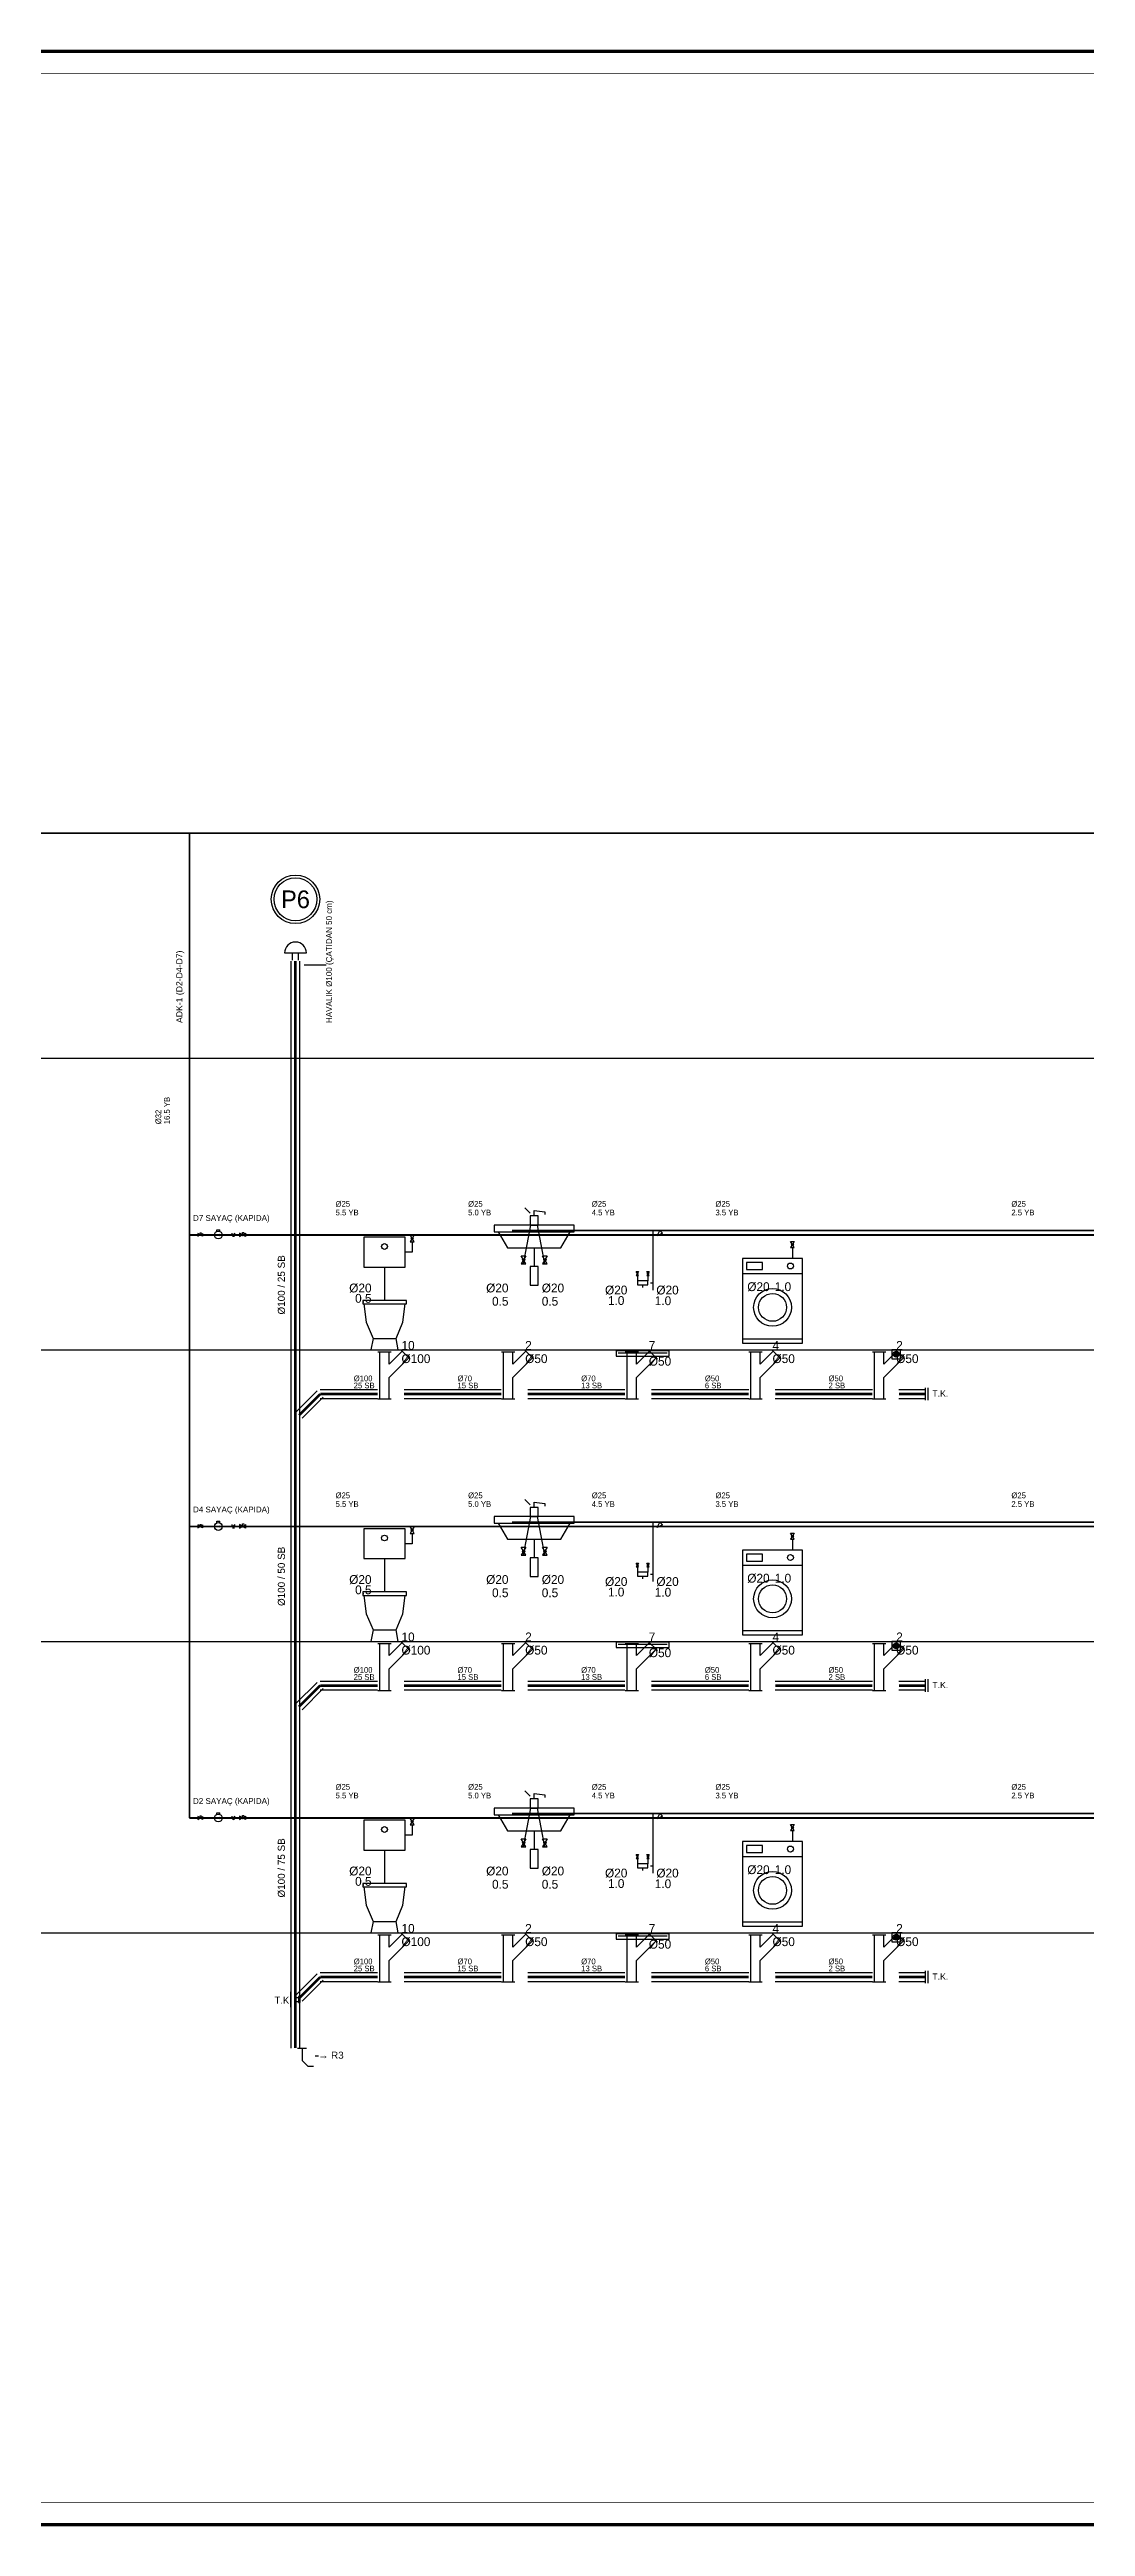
# Model space of a CAD drawing. Header units: centimetres. Extents: x -7420 to 31836, y -2 to 2802.
# Drawn here: x 18972 to 20144, y -2 to 2802 of the extents above; entities that cross this region are included whole.
import ezdxf
from ezdxf.enums import TextEntityAlignment as Align

# ---------------------------------------------------------------- set-up
doc = ezdxf.new("R2010")
doc.units = ezdxf.units.CM
doc.linetypes.add('BASMA HATTI', pattern=[31, 25, -6])
doc.linetypes.add('PIS', pattern=[38, 30, -8])
for name, color, linetype in [('ROTAS-PAFTA', 7, 'CONTINUOUS'), ('ROTAS-PIS-SU-BORUSU', 6, 'PIS'), ('ROTAS-PISSU-CAP', 211, 'CONTINUOUS'), ('ROTAS-PVC', 43, 'CONTINUOUS'), ('ROTAS-SEMA', 8, 'CONTINUOUS'), ('ROTAS-SEMBOL-KILAVUZ', 8, 'Continuous'), ('ROTAS-SICAKSU-BORU', 1, 'BASMA HATTI'), ('ROTAS-SOGUKSU-BORU', 5, 'CONTINUOUS'), ('ROTAS-TEFRIS', 15, 'CONTINUOUS'), ('ROTAS-TEMIZSU-CAP', 101, 'CONTINUOUS'), ('ROTAS-VANA', 1, 'CONTINUOUS')]:
    doc.layers.add(name, color=color, linetype=linetype)
doc.styles.add('ROTAS', font='arial.ttf')

# ---------------------------------------------------------------- blocks, each defined once
blk = doc.blocks.new('ROTAS-TEMIZ-SU-CAP-MB')
for tag, p in [('SOCP_001', (0.83, 4.92)), ('SO_001', (0.83, 3.42)), ('SCCP_001', (0.83, 1.92)), ('SC_001', (0.83, 0.42))]:
    blk.add_attdef(tag, p, '', height=1)
blk = doc.blocks.new('ROTAS-KURESEL-VANA')
for p, q in [((0, 3.1), (0, 8)), ((0, 8), (5.4, 8))]:
    blk.add_line(p, q)
for points in [[(-9, 5.8), (-9, -5), (0, 0.4)], [(9, 5.8), (9, -5), (0, 0.4)]]:
    blk.add_lwpolyline(points, close=True)
blk.add_circle((0, 0.4), 2.71)
blk.add_attdef('CAP', text='', height=10).set_placement((-1.1, 0), align=Align.CENTER)
blk = doc.blocks.new('ROTAS-SU-SAYACI')
h = blk.add_hatch(color=256)
h.dxf.hatch_style = 1
h.paths.add_polyline_path([(6.1, 0), (3.2, 0.7), (3.2, -0.7)])
for p, q in [((-3.2, 0), (6.1, 0)), ((-1.7, 7.4), (-1.7, 9.8)), ((-1.7, 9.8), (4.2, 9.8)), ((4.2, 7.4), (4.2, 9.8))]:
    blk.add_line(p, q)
blk.add_lwpolyline([(6.1, 0), (3.2, 0.7), (3.2, -0.7)], close=True)
blk.add_circle((1.2, 0), 7.34)
blk.add_attdef('CAP', (2, 0.9), '', height=2.5, rotation=225)
blk = doc.blocks.new('ROTAS-CEKVALF-VANA')
h = blk.add_hatch(color=256)
h.dxf.hatch_style = 1
h.paths.add_polyline_path([(3.1, -4.5), (1.3, -4.1), (1.3, -5)])
for p, q in [((-5.3, -1.8), (-5.3, 7.3)), ((-5.3, -1.8), (3.9, 7.3)), ((3.9, -1.8), (3.9, 7.3)), ((-4.5, -4.5), (3.1, -4.5))]:
    blk.add_line(p, q)
blk.add_lwpolyline([(3.1, -4.5), (1.3, -4.1), (1.3, -5)], close=True)
blk.add_attdef('CAP', text='', height=5, rotation=153.43495).set_placement((0, 0), align=Align.CENTER)
blk = doc.blocks.new('ROTAS-KLOZET-SEMA')
blk.add_line((-19.2, 93.6), (-19.2, 55.9))
for points in [[(-42.6, 93.6), (4.2, 93.6), (4.2, 127.4), (-42.6, 127.4)], [(9.7, 130), (14.4, 130), (12, 126.1)], [(9.7, 122.2), (14.4, 122.2), (12, 126.1)], [(-43.9, 52), (5.5, 52), (5.5, 55.9), (-43.9, 55.9)]]:
    blk.add_lwpolyline(points, close=True)
for points in [[(12, 122.2), (12, 110.5), (4.2, 110.5)], [(-42.6, 52), (-40, 31.2), (-32.2, 13), (-6.2, 13), (1.6, 31.2), (4.2, 52)], [(-32.2, 13), (-34.8, 0), (-3.6, 0), (-6.2, 13)]]:
    blk.add_lwpolyline(points)
for centre, radius in [((-19.2, 117), 3.25), ((12, 126.1), 1.17)]:
    blk.add_circle(centre, radius)
for tag, p in [('SOCP', (-33.9, 70)), ('SO', (-33.9, 58.3))]:
    blk.add_attdef(tag, text='', height=10).set_placement(p, align=Align.MIDDLE_RIGHT)
for tag, p in [('PS', (0, 5)), ('PSCP', (0, -10))]:
    blk.add_attdef(tag, text='', height=10).set_placement(p, align=Align.MIDDLE_LEFT)
blk = doc.blocks.new('ROTAS-PVC-CATAL-SAG')
for p, q in [((9.7, -10.5), (-0.8, 0)), ((-26.7, -2.4), (-11.8, -2.4)), ((-24.6, -55.5), (-24.6, -2.4)), ((-14, -16.1), (0.7, -1.5)), ((-14, -16.1), (-14, -2.4)), ((-14, -31.2), (8.2, -9)), ((-26.7, -55.5), (-11.8, -55.5)), ((-14, -55.5), (-14, -31.2))]:
    blk.add_line(p, q)
blk = doc.blocks.new('ROTAS-LAVABO-SEMA')
for p, q in [((-1.8, 97.5), (6.5, 141.2)), ((5.7, 154.7), (-0.3, 160.7)), ((22.3, 97.5), (14, 141.2)), ((10.2, 115.5), (10.2, 94.4))]:
    blk.add_line(p, q)
for points in [[(-35, 133.6), (55.4, 133.6), (55.4, 141.2), (-35, 141.2)], [(5.7, 141.2), (14.7, 141.2), (14.7, 151.7), (5.7, 151.7)], [(-4.5, 106.5), (0.9, 106.5), (-1.8, 102)], [(-4.5, 97.5), (0.9, 97.5), (-1.8, 102)], [(5.7, 73.3), (14.7, 73.3), (14.7, 94.4), (5.7, 94.4)], [(19.6, 106.5), (25, 106.5), (22.3, 102)], [(19.6, 97.5), (25, 97.5), (22.3, 102)]]:
    blk.add_lwpolyline(points, close=True)
for points in [[(10.2, 151.7), (10.2, 157.7), (22.3, 156.2), (22.3, 153.2)], [(-30.5, 133.6), (-19.9, 115.5), (40.4, 115.5), (50.9, 133.6)]]:
    blk.add_lwpolyline(points)
for centre in [(-1.8, 102), (22.3, 102)]:
    blk.add_circle(centre, 1.36)
for tag, p in [('SCCP', (-18.9, 70)), ('SC', (-18.9, 55))]:
    blk.add_attdef(tag, text='', height=10).set_placement(p, align=Align.MIDDLE_RIGHT)
for tag, p in [('SOCP', (18.8, 70)), ('SO', (18.8, 55)), ('PS', (0, 5)), ('PSCP', (0, -10))]:
    blk.add_attdef(tag, text='', height=10).set_placement(p, align=Align.MIDDLE_LEFT)
blk = doc.blocks.new('ROTAS-DUS-TEKNESI-SEMA')
for p, q in [((5, 67.7), (5, 135)), ((-12.9, 84.2), (-12.9, 78.2)), ((-1, 84.2), (-1, 78.2)), ((-7, 73.7), (-7, 70.7)), ((2, 75.9), (5, 75.9)), ((-34.6, -3.3), (20.7, -3.3))]:
    blk.add_line(p, q)
blk.add_lwpolyline([(5, 135), (12.5, 135), (15.5, 132), (9.5, 129), (12.5, 135)])
for points in [[(-14.3, 88.6), (-11.6, 88.6), (-12.9, 86.4)], [(-14.3, 84.2), (-11.6, 84.2), (-12.9, 86.4)], [(-2.3, 88.6), (0.4, 88.6), (-1, 86.4)], [(-2.3, 84.2), (0.4, 84.2), (-1, 86.4)], [(-12.9, 73.7), (-1, 73.7), (-1, 78.2), (-12.9, 78.2)], [(-36.9, -7), (23, -7), (23, -1.1), (-36.9, -1.1)]]:
    blk.add_lwpolyline(points, close=True)
for centre in [(-12.9, 86.4), (-1, 86.4)]:
    blk.add_circle(centre, 0.673)
for tag, p in [('SCCP', (-24.3, 67.7)), ('SC', (-27.7, 55.8))]:
    blk.add_attdef(tag, text='', height=10).set_placement(p, align=Align.MIDDLE_RIGHT)
blk.add_attdef('SO', text='', height=10).set_placement((16, 50.6), align=Align.CENTER)
for tag, p in [('SOCP', (8.5, 67.7)), ('PS', (-0.1, 5)), ('PSCP', (0, -12.9))]:
    blk.add_attdef(tag, text='', height=10).set_placement(p, align=Align.MIDDLE_LEFT)
blk = doc.blocks.new('ROTAS-CAMASIR-MAKINESI-SEMA')
for p, q in [((22.6, 115.7), (22.6, 103.3)), ((-33.8, 86.4), (33.8, 86.4))]:
    blk.add_line(p, q)
for points in [[(20.5, 122.5), (24.6, 122.5), (22.6, 119.1)], [(20.5, 115.7), (24.6, 115.7), (22.6, 119.1)], [(-33.8, 7.5), (33.8, 7.5), (33.8, 103.3), (-33.8, 103.3)], [(-29.3, 90.9), (-11.3, 90.9), (-11.3, 98.8), (-29.3, 98.8)], [(-33.8, 7.5), (33.8, 7.5), (33.8, 12), (-33.8, 12)]]:
    blk.add_lwpolyline(points, close=True)
for centre, radius in [((22.6, 119.1), 1.01), ((20.3, 94.9), 3.38), ((0, 48.1), 21.4), ((0, 48.1), 15.8)]:
    blk.add_circle(centre, radius)
blk.add_attdef('SOCP', text='', height=10).set_placement((-3.3, 71.5), align=Align.MIDDLE_RIGHT)
for tag, p in [('SO', (2.5, 71.5)), ('PS', (0, 5)), ('PSCP', (0, -10))]:
    blk.add_attdef(tag, text='', height=10).set_placement(p, align=Align.MIDDLE_LEFT)
blk = doc.blocks.new('ROTAS-YER-SUZGECI-DN50-SEMA')
for p, q in [((-3.3, -5), (3.3, -5)), ((-3.1, -3.9), (3.1, -3.9)), ((-3.1, -6.1), (3.1, -6.1)), ((-2.4, -2.7), (2.4, -2.7)), ((-2.4, -7.3), (2.4, -7.3))]:
    blk.add_line(p, q)
blk.add_lwpolyline([(-5, -10), (5, -10), (5, 0), (-5, 0)], close=True)
blk.add_circle((0, -5), 3.33)
for tag, p in [('PS', (0, 5)), ('PSCP', (0, -10))]:
    blk.add_attdef(tag, text='', height=10).set_placement(p, align=Align.MIDDLE_LEFT)
blk = doc.blocks.new('ROTAS-PIS-SU-CAP-SB')
for tag, p in [('PSCP_001', (0.83, 1.29)), ('PS_001', (0.83, 0.07))]:
    blk.add_attdef(tag, p, '', height=1)
blk = doc.blocks.new('ROTAS-KOLON-HAVALIK-SAPKASI')
for p, q in [((-7.7, 5.8), (7.7, 5.8)), ((-2.1, 0.7), (-2.1, 5.8)), ((2.1, 0.7), (2.1, 5.8))]:
    blk.add_line(p, q)
blk.add_arc((0, 5.8), 7.69, 0, 180)
blk = doc.blocks.new('ROTAS-PIS-SU-KOLON-NO')
for radius in [27.5, 24.3]:
    blk.add_circle((0, 0), radius)
blk.add_attdef('K', text='', height=20).set_placement((0, 0), align=Align.MIDDLE_CENTER)
blk = doc.blocks.new('ROTAS-TEMIZLEME-KAPAGI-KOLON')
for p, q in [((-6.6, -11), (-6.6, 11)), ((-1.1, 2.8), (-1.1, 11)), ((-1.1, 2.8), (4.4, 2.8)), ((5.5, -1.8), (5.5, 1.8)), ((-1.1, -11), (-1.1, -2.8)), ((-1.1, -2.8), (4.4, -2.8))]:
    blk.add_line(p, q)
blk.add_lwpolyline([(4.4, -4.1), (6.6, -4.1), (6.6, 4.1), (4.4, 4.1)], close=True)
blk.add_attdef('TK', (-29.6, -6), '', height=10)
blk = doc.blocks.new('ROTAS-PVC-DIRSEK')
blk.add_line((2.2, 0), (12.5, 0))
blk.add_lwpolyline([(7.4, 0), (7.4, -14), (13.8, -20.4), (20.3, -20.4)])

msp = doc.modelspace()

# ---------------------------------------------------------------- linework, layer by layer
at = {"layer": 'ROTAS-PAFTA'}
for points, const_width in [([(15040, 0), (26330, 0), (26330, 2800), (15040, 2800)], 4), ([(15065, 25), (26305, 25), (26305, 2775), (15065, 2775)], 1)]:
    msp.add_lwpolyline(points, close=True, dxfattribs=dict(at, const_width=const_width))
at = {"layer": 'ROTAS-PIS-SU-BORUSU', "const_width": 3}
for points in [[(19250, 539.5), (19250, 1770)], [(19278, 1280), (19254, 1256)], [(19278, 1280), (19343, 1280)], [(19373, 1280), (19483, 1280)], [(19513, 1280), (19623, 1280)], [(19653, 1280), (19763, 1280)], [(19793, 1280), (19903, 1280)], [(19933, 1280), (19963, 1280)], [(19278, 950), (19254, 926)], [(19278, 950), (19343, 950)], [(19373, 950), (19483, 950)], [(19513, 950), (19623, 950)], [(19653, 950), (19763, 950)], [(19793, 950), (19903, 950)], [(19933, 950), (19963, 950)], [(19278, 620), (19254, 596)], [(19278, 620), (19343, 620)], [(19373, 620), (19483, 620)], [(19513, 620), (19623, 620)], [(19653, 620), (19763, 620)], [(19793, 620), (19903, 620)], [(19933, 620), (19963, 620)]]:
    msp.add_lwpolyline(points, dxfattribs=at)
at = {"layer": 'ROTAS-PVC'}
for p, q in [((19245, 539.5), (19245, 1770)), ((19255, 539.5), (19255, 1770)), ((19274.5, 1283.5), (19250.5, 1259.5)), ((19281.5, 1276.5), (19257.5, 1252.5)), ((19278, 1285), (19343, 1285)), ((19278, 1275), (19343, 1275)), ((19373, 1285), (19483, 1285)), ((19373, 1275), (19483, 1275)), ((19513, 1285), (19623, 1285)), ((19513, 1275), (19623, 1275)), ((19653, 1285), (19763, 1285)), ((19653, 1275), (19763, 1275)), ((19793, 1285), (19903, 1285)), ((19793, 1275), (19903, 1275)), ((19933, 1285), (19963, 1285)), ((19933, 1275), (19963, 1275)), ((19963, 1273), (19963, 1287)), ((19966, 1273), (19966, 1287)), ((19274.5, 953.5), (19250.5, 929.5)), ((19278, 955), (19343, 955)), ((19373, 955), (19483, 955)), ((19513, 955), (19623, 955)), ((19653, 955), (19763, 955)), ((19793, 955), (19903, 955)), ((19933, 955), (19963, 955)), ((19963, 943), (19963, 957)), ((19966, 943), (19966, 957)), ((19281.5, 946.5), (19257.5, 922.5)), ((19278, 945), (19343, 945)), ((19373, 945), (19483, 945)), ((19513, 945), (19623, 945)), ((19653, 945), (19763, 945)), ((19793, 945), (19903, 945)), ((19933, 945), (19963, 945)), ((19274.5, 623.5), (19250.5, 599.5)), ((19278, 625), (19343, 625)), ((19373, 625), (19483, 625)), ((19513, 625), (19623, 625)), ((19653, 625), (19763, 625)), ((19793, 625), (19903, 625)), ((19933, 625), (19963, 625)), ((19963, 613), (19963, 627)), ((19966, 613), (19966, 627)), ((19281.5, 616.5), (19257.5, 592.5)), ((19278, 615), (19343, 615)), ((19373, 615), (19483, 615)), ((19513, 615), (19623, 615)), ((19653, 615), (19763, 615)), ((19793, 615), (19903, 615)), ((19933, 615), (19963, 615))]:
    msp.add_line(p, q, dxfattribs=at)
at = {"layer": 'ROTAS-SEMA'}
for points in [[(15140, 1660), (26230, 1660)], [(15140, 1330), (26230, 1330)], [(15140, 1000), (26230, 1000)], [(15140, 670), (26230, 670)]]:
    msp.add_lwpolyline(points, dxfattribs=at)
at = {"layer": 'ROTAS-SEMBOL-KILAVUZ'}
for p, q in [((19284.8, 1765.5), (19259.7, 1765.5)), ((19276, 530.4), (19272.3, 530.4))]:
    msp.add_line(p, q, dxfattribs=at)
at = {"layer": 'ROTAS-SICAKSU-BORU', "const_width": 2}
for points in [[(21545, 1465), (19495, 1465)], [(21545, 1135), (19495, 1135)], [(21545, 805), (19495, 805)]]:
    msp.add_lwpolyline(points, dxfattribs=at)
at = {"layer": 'ROTAS-SOGUKSU-BORU', "const_width": 2}
for points in [[(15290, 1820), (15290, 1915), (21930, 1915)], [(19130, 1915), (19130, 800)], [(19130, 1460), (19210, 1460)], [(19210, 1460), (21560, 1460)], [(19130, 1130), (19210, 1130)], [(19210, 1130), (21560, 1130)], [(19130, 800), (19210, 800)], [(19210, 800), (21560, 800)]]:
    msp.add_lwpolyline(points, dxfattribs=at)

# ---------------------------------------------------------------- block references
at = {"layer": 'ROTAS-TEFRIS'}
ref = msp.add_blockref('ROTAS-PIS-SU-KOLON-NO', (19250, 1840), dxfattribs=at)
ref.add_attrib('K', 'P6', dxfattribs={"height": 20}).set_placement((19250, 1840), align=Align.MIDDLE_CENTER)
at = {"layer": 'ROTAS-TEFRIS', "xscale": 1.6, "yscale": 1.6}
msp.add_blockref('ROTAS-KOLON-HAVALIK-SAPKASI', (19250, 1770), dxfattribs=at)
at = {"layer": 'ROTAS-TEFRIS'}
ref = msp.add_blockref('ROTAS-TEMIZ-SU-CAP-MB', (19130, 1580), dxfattribs=dict(at, xscale=6.5, yscale=6.5, rotation=90))
ref.add_attrib('SO_001', '16.5 YB', (19107.8, 1585.4), dxfattribs={"height": 6.5, "rotation": 90})
ref.add_attrib('SOCP_001', 'Ø32', (19098, 1585.4), dxfattribs={"height": 6.5, "rotation": 90})
ref = msp.add_blockref('ROTAS-TEMIZ-SU-CAP-MB', (19290, 1460), dxfattribs=dict(at, xscale=6.5, yscale=6.5))
ref.add_attrib('SO_001', '5.5 YB', (19295.4, 1482.2), dxfattribs={"height": 6.5})
ref.add_attrib('SOCP_001', 'Ø25', (19295.4, 1492), dxfattribs={"height": 6.5})
ref = msp.add_blockref('ROTAS-TEMIZ-SU-CAP-MB', (19440, 1460), dxfattribs=dict(at, xscale=6.5, yscale=6.5))
ref.add_attrib('SO_001', '5.0 YB', (19445.4, 1482.2), dxfattribs={"height": 6.5})
ref.add_attrib('SOCP_001', 'Ø25', (19445.4, 1492), dxfattribs={"height": 6.5})
ref = msp.add_blockref('ROTAS-LAVABO-SEMA', (19510, 1330), dxfattribs=at)
ref.add_attrib('SO', '0.5', dxfattribs={"height": 10}).set_placement((19528.8, 1385), align=Align.MIDDLE_LEFT)
ref.add_attrib('SOCP', 'Ø20', dxfattribs={"height": 10}).set_placement((19528.8, 1400), align=Align.MIDDLE_LEFT)
ref.add_attrib('SC', '0.5', dxfattribs={"height": 10}).set_placement((19491.1, 1385), align=Align.MIDDLE_RIGHT)
ref.add_attrib('SCCP', 'Ø20', dxfattribs={"height": 10}).set_placement((19491.1, 1400), align=Align.MIDDLE_RIGHT)
ref.add_attrib('PSCP', 'Ø50', dxfattribs={"height": 10}).set_placement((19510, 1320), align=Align.MIDDLE_LEFT)
ref.add_attrib('PS', '2', dxfattribs={"height": 10}).set_placement((19510, 1335), align=Align.MIDDLE_LEFT)
ref = msp.add_blockref('ROTAS-TEMIZ-SU-CAP-MB', (19580, 1460), dxfattribs=dict(at, xscale=6.5, yscale=6.5))
ref.add_attrib('SO_001', '4.5 YB', (19585.4, 1482.2), dxfattribs={"height": 6.5})
ref.add_attrib('SOCP_001', 'Ø25', (19585.4, 1492), dxfattribs={"height": 6.5})
ref = msp.add_blockref('ROTAS-TEMIZ-SU-CAP-MB', (19720, 1460), dxfattribs=dict(at, xscale=6.5, yscale=6.5))
ref.add_attrib('SO_001', '3.5 YB', (19725.4, 1482.2), dxfattribs={"height": 6.5})
ref.add_attrib('SOCP_001', 'Ø25', (19725.4, 1492), dxfattribs={"height": 6.5})
ref = msp.add_blockref('ROTAS-TEMIZ-SU-CAP-MB', (20055, 1460), dxfattribs=dict(at, xscale=6.5, yscale=6.5))
ref.add_attrib('SO_001', '2.5 YB', (20060.4, 1482.2), dxfattribs={"height": 6.5})
ref.add_attrib('SOCP_001', 'Ø25', (20060.4, 1492), dxfattribs={"height": 6.5})
ref = msp.add_blockref('ROTAS-KLOZET-SEMA', (19370, 1330), dxfattribs=at)
ref.add_attrib('SO', '0.5', dxfattribs={"height": 10}).set_placement((19336.1, 1388.3), align=Align.MIDDLE_RIGHT)
ref.add_attrib('SOCP', 'Ø20', dxfattribs={"height": 10}).set_placement((19336.1, 1400), align=Align.MIDDLE_RIGHT)
ref.add_attrib('PSCP', 'Ø100', dxfattribs={"height": 10}).set_placement((19370, 1320), align=Align.MIDDLE_LEFT)
ref.add_attrib('PS', '10', dxfattribs={"height": 10}).set_placement((19370, 1335), align=Align.MIDDLE_LEFT)
ref = msp.add_blockref('ROTAS-DUS-TEKNESI-SEMA', (19650, 1330), dxfattribs=at)
ref.add_attrib('SO', '1.0', dxfattribs={"height": 10}).set_placement((19666, 1380.6), align=Align.CENTER)
ref.add_attrib('SOCP', 'Ø20', dxfattribs={"height": 10}).set_placement((19658.5, 1397.7), align=Align.MIDDLE_LEFT)
ref.add_attrib('SC', '1.0', dxfattribs={"height": 10}).set_placement((19622.3, 1385.8), align=Align.MIDDLE_RIGHT)
ref.add_attrib('SCCP', 'Ø20', dxfattribs={"height": 10}).set_placement((19625.7, 1397.7), align=Align.MIDDLE_RIGHT)
ref.add_attrib('PSCP', 'Ø50', dxfattribs={"height": 10}).set_placement((19650, 1317.1), align=Align.MIDDLE_LEFT)
ref.add_attrib('PS', '7', dxfattribs={"height": 10}).set_placement((19649.9, 1335), align=Align.MIDDLE_LEFT)
ref = msp.add_blockref('ROTAS-CAMASIR-MAKINESI-SEMA', (19790, 1330), dxfattribs=at)
ref.add_attrib('SO', '1.0', dxfattribs={"height": 10}).set_placement((19792.5, 1401.5), align=Align.MIDDLE_LEFT)
ref.add_attrib('SOCP', 'Ø20', dxfattribs={"height": 10}).set_placement((19786.7, 1401.5), align=Align.MIDDLE_RIGHT)
ref.add_attrib('PSCP', 'Ø50', dxfattribs={"height": 10}).set_placement((19790, 1320), align=Align.MIDDLE_LEFT)
ref.add_attrib('PS', '4', dxfattribs={"height": 10}).set_placement((19790, 1335), align=Align.MIDDLE_LEFT)
for name, p in [('ROTAS-PVC-CATAL-SAG', (19370, 1330)), ('ROTAS-PVC-CATAL-SAG', (19510, 1330)), ('ROTAS-PVC-CATAL-SAG', (19650, 1330)), ('ROTAS-PVC-CATAL-SAG', (19790, 1330)), ('ROTAS-PVC-CATAL-SAG', (19930, 1330)), ('ROTAS-PVC-CATAL-SAG', (19370, 1000)), ('ROTAS-PVC-CATAL-SAG', (19510, 1000)), ('ROTAS-PVC-CATAL-SAG', (19650, 1000)), ('ROTAS-PVC-CATAL-SAG', (19790, 1000)), ('ROTAS-PVC-CATAL-SAG', (19930, 1000)), ('ROTAS-PVC-CATAL-SAG', (19370, 670)), ('ROTAS-PVC-CATAL-SAG', (19510, 670)), ('ROTAS-PVC-CATAL-SAG', (19650, 670)), ('ROTAS-PVC-CATAL-SAG', (19790, 670)), ('ROTAS-PVC-CATAL-SAG', (19930, 670)), ('ROTAS-PVC-DIRSEK', (19250, 539.5))]:
    msp.add_blockref(name, p, dxfattribs=at)
ref = msp.add_blockref('ROTAS-YER-SUZGECI-DN50-SEMA', (19930, 1330), dxfattribs=at)
ref.add_attrib('PSCP', 'Ø50', dxfattribs={"height": 10}).set_placement((19930, 1320), align=Align.MIDDLE_LEFT)
ref.add_attrib('PS', '2', dxfattribs={"height": 10}).set_placement((19930, 1335), align=Align.MIDDLE_LEFT)
ref = msp.add_blockref('ROTAS-PIS-SU-CAP-SB', (19310.5, 1286), dxfattribs=dict(at, xscale=6.5, yscale=6.5))
ref.add_attrib('PSCP_001', 'Ø100', (19315.9, 1294.4), dxfattribs={"height": 6.5})
ref.add_attrib('PS_001', '25 SB', (19315.9, 1286.4), dxfattribs={"height": 6.5})
ref = msp.add_blockref('ROTAS-PIS-SU-CAP-SB', (19428, 1286), dxfattribs=dict(at, xscale=6.5, yscale=6.5))
ref.add_attrib('PSCP_001', 'Ø70', (19433.4, 1294.4), dxfattribs={"height": 6.5})
ref.add_attrib('PS_001', '15 SB', (19433.4, 1286.4), dxfattribs={"height": 6.5})
ref = msp.add_blockref('ROTAS-PIS-SU-CAP-SB', (19568, 1286), dxfattribs=dict(at, xscale=6.5, yscale=6.5))
ref.add_attrib('PSCP_001', 'Ø70', (19573.4, 1294.4), dxfattribs={"height": 6.5})
ref.add_attrib('PS_001', '13 SB', (19573.4, 1286.4), dxfattribs={"height": 6.5})
ref = msp.add_blockref('ROTAS-PIS-SU-CAP-SB', (19708, 1286), dxfattribs=dict(at, xscale=6.5, yscale=6.5))
ref.add_attrib('PSCP_001', 'Ø50', (19713.4, 1294.4), dxfattribs={"height": 6.5})
ref.add_attrib('PS_001', '6 SB', (19713.4, 1286.4), dxfattribs={"height": 6.5})
ref = msp.add_blockref('ROTAS-PIS-SU-CAP-SB', (19848, 1286), dxfattribs=dict(at, xscale=6.5, yscale=6.5))
ref.add_attrib('PSCP_001', 'Ø50', (19853.4, 1294.4), dxfattribs={"height": 6.5})
ref.add_attrib('PS_001', '2 SB', (19853.4, 1286.4), dxfattribs={"height": 6.5})
ref = msp.add_blockref('ROTAS-TEMIZ-SU-CAP-MB', (19290, 1130), dxfattribs=dict(at, xscale=6.5, yscale=6.5))
ref.add_attrib('SO_001', '5.5 YB', (19295.4, 1152.2), dxfattribs={"height": 6.5})
ref.add_attrib('SOCP_001', 'Ø25', (19295.4, 1162), dxfattribs={"height": 6.5})
ref = msp.add_blockref('ROTAS-TEMIZ-SU-CAP-MB', (19440, 1130), dxfattribs=dict(at, xscale=6.5, yscale=6.5))
ref.add_attrib('SO_001', '5.0 YB', (19445.4, 1152.2), dxfattribs={"height": 6.5})
ref.add_attrib('SOCP_001', 'Ø25', (19445.4, 1162), dxfattribs={"height": 6.5})
ref = msp.add_blockref('ROTAS-LAVABO-SEMA', (19510, 1000), dxfattribs=at)
ref.add_attrib('SO', '0.5', dxfattribs={"height": 10}).set_placement((19528.8, 1055), align=Align.MIDDLE_LEFT)
ref.add_attrib('SOCP', 'Ø20', dxfattribs={"height": 10}).set_placement((19528.8, 1070), align=Align.MIDDLE_LEFT)
ref.add_attrib('SC', '0.5', dxfattribs={"height": 10}).set_placement((19491.1, 1055), align=Align.MIDDLE_RIGHT)
ref.add_attrib('SCCP', 'Ø20', dxfattribs={"height": 10}).set_placement((19491.1, 1070), align=Align.MIDDLE_RIGHT)
ref.add_attrib('PSCP', 'Ø50', dxfattribs={"height": 10}).set_placement((19510, 990), align=Align.MIDDLE_LEFT)
ref.add_attrib('PS', '2', dxfattribs={"height": 10}).set_placement((19510, 1005), align=Align.MIDDLE_LEFT)
ref = msp.add_blockref('ROTAS-TEMIZ-SU-CAP-MB', (19580, 1130), dxfattribs=dict(at, xscale=6.5, yscale=6.5))
ref.add_attrib('SO_001', '4.5 YB', (19585.4, 1152.2), dxfattribs={"height": 6.5})
ref.add_attrib('SOCP_001', 'Ø25', (19585.4, 1162), dxfattribs={"height": 6.5})
ref = msp.add_blockref('ROTAS-TEMIZ-SU-CAP-MB', (19720, 1130), dxfattribs=dict(at, xscale=6.5, yscale=6.5))
ref.add_attrib('SO_001', '3.5 YB', (19725.4, 1152.2), dxfattribs={"height": 6.5})
ref.add_attrib('SOCP_001', 'Ø25', (19725.4, 1162), dxfattribs={"height": 6.5})
ref = msp.add_blockref('ROTAS-TEMIZ-SU-CAP-MB', (20055, 1130), dxfattribs=dict(at, xscale=6.5, yscale=6.5))
ref.add_attrib('SO_001', '2.5 YB', (20060.4, 1152.2), dxfattribs={"height": 6.5})
ref.add_attrib('SOCP_001', 'Ø25', (20060.4, 1162), dxfattribs={"height": 6.5})
ref = msp.add_blockref('ROTAS-KLOZET-SEMA', (19370, 1000), dxfattribs=at)
ref.add_attrib('SO', '0.5', dxfattribs={"height": 10}).set_placement((19336.1, 1058.3), align=Align.MIDDLE_RIGHT)
ref.add_attrib('SOCP', 'Ø20', dxfattribs={"height": 10}).set_placement((19336.1, 1070), align=Align.MIDDLE_RIGHT)
ref.add_attrib('PSCP', 'Ø100', dxfattribs={"height": 10}).set_placement((19370, 990), align=Align.MIDDLE_LEFT)
ref.add_attrib('PS', '10', dxfattribs={"height": 10}).set_placement((19370, 1005), align=Align.MIDDLE_LEFT)
ref = msp.add_blockref('ROTAS-DUS-TEKNESI-SEMA', (19650, 1000), dxfattribs=at)
ref.add_attrib('SO', '1.0', dxfattribs={"height": 10}).set_placement((19666, 1050.6), align=Align.CENTER)
ref.add_attrib('SOCP', 'Ø20', dxfattribs={"height": 10}).set_placement((19658.5, 1067.7), align=Align.MIDDLE_LEFT)
ref.add_attrib('SC', '1.0', dxfattribs={"height": 10}).set_placement((19622.3, 1055.8), align=Align.MIDDLE_RIGHT)
ref.add_attrib('SCCP', 'Ø20', dxfattribs={"height": 10}).set_placement((19625.7, 1067.7), align=Align.MIDDLE_RIGHT)
ref.add_attrib('PSCP', 'Ø50', dxfattribs={"height": 10}).set_placement((19650, 987.1), align=Align.MIDDLE_LEFT)
ref.add_attrib('PS', '7', dxfattribs={"height": 10}).set_placement((19649.9, 1005), align=Align.MIDDLE_LEFT)
ref = msp.add_blockref('ROTAS-CAMASIR-MAKINESI-SEMA', (19790, 1000), dxfattribs=at)
ref.add_attrib('SO', '1.0', dxfattribs={"height": 10}).set_placement((19792.5, 1071.5), align=Align.MIDDLE_LEFT)
ref.add_attrib('SOCP', 'Ø20', dxfattribs={"height": 10}).set_placement((19786.7, 1071.5), align=Align.MIDDLE_RIGHT)
ref.add_attrib('PSCP', 'Ø50', dxfattribs={"height": 10}).set_placement((19790, 990), align=Align.MIDDLE_LEFT)
ref.add_attrib('PS', '4', dxfattribs={"height": 10}).set_placement((19790, 1005), align=Align.MIDDLE_LEFT)
ref = msp.add_blockref('ROTAS-YER-SUZGECI-DN50-SEMA', (19930, 1000), dxfattribs=at)
ref.add_attrib('PSCP', 'Ø50', dxfattribs={"height": 10}).set_placement((19930, 990), align=Align.MIDDLE_LEFT)
ref.add_attrib('PS', '2', dxfattribs={"height": 10}).set_placement((19930, 1005), align=Align.MIDDLE_LEFT)
ref = msp.add_blockref('ROTAS-PIS-SU-CAP-SB', (19310.5, 956), dxfattribs=dict(at, xscale=6.5, yscale=6.5))
ref.add_attrib('PSCP_001', 'Ø100', (19315.9, 964.4), dxfattribs={"height": 6.5})
ref.add_attrib('PS_001', '25 SB', (19315.9, 956.4), dxfattribs={"height": 6.5})
ref = msp.add_blockref('ROTAS-PIS-SU-CAP-SB', (19428, 956), dxfattribs=dict(at, xscale=6.5, yscale=6.5))
ref.add_attrib('PSCP_001', 'Ø70', (19433.4, 964.4), dxfattribs={"height": 6.5})
ref.add_attrib('PS_001', '15 SB', (19433.4, 956.4), dxfattribs={"height": 6.5})
ref = msp.add_blockref('ROTAS-PIS-SU-CAP-SB', (19568, 956), dxfattribs=dict(at, xscale=6.5, yscale=6.5))
ref.add_attrib('PSCP_001', 'Ø70', (19573.4, 964.4), dxfattribs={"height": 6.5})
ref.add_attrib('PS_001', '13 SB', (19573.4, 956.4), dxfattribs={"height": 6.5})
ref = msp.add_blockref('ROTAS-PIS-SU-CAP-SB', (19708, 956), dxfattribs=dict(at, xscale=6.5, yscale=6.5))
ref.add_attrib('PSCP_001', 'Ø50', (19713.4, 964.4), dxfattribs={"height": 6.5})
ref.add_attrib('PS_001', '6 SB', (19713.4, 956.4), dxfattribs={"height": 6.5})
ref = msp.add_blockref('ROTAS-PIS-SU-CAP-SB', (19848, 956), dxfattribs=dict(at, xscale=6.5, yscale=6.5))
ref.add_attrib('PSCP_001', 'Ø50', (19853.4, 964.4), dxfattribs={"height": 6.5})
ref.add_attrib('PS_001', '2 SB', (19853.4, 956.4), dxfattribs={"height": 6.5})
ref = msp.add_blockref('ROTAS-TEMIZ-SU-CAP-MB', (19290, 800), dxfattribs=dict(at, xscale=6.5, yscale=6.5))
ref.add_attrib('SO_001', '5.5 YB', (19295.4, 822.2), dxfattribs={"height": 6.5})
ref.add_attrib('SOCP_001', 'Ø25', (19295.4, 832), dxfattribs={"height": 6.5})
ref = msp.add_blockref('ROTAS-TEMIZ-SU-CAP-MB', (19440, 800), dxfattribs=dict(at, xscale=6.5, yscale=6.5))
ref.add_attrib('SO_001', '5.0 YB', (19445.4, 822.2), dxfattribs={"height": 6.5})
ref.add_attrib('SOCP_001', 'Ø25', (19445.4, 832), dxfattribs={"height": 6.5})
ref = msp.add_blockref('ROTAS-LAVABO-SEMA', (19510, 670), dxfattribs=at)
ref.add_attrib('SO', '0.5', dxfattribs={"height": 10}).set_placement((19528.8, 725), align=Align.MIDDLE_LEFT)
ref.add_attrib('SOCP', 'Ø20', dxfattribs={"height": 10}).set_placement((19528.8, 740), align=Align.MIDDLE_LEFT)
ref.add_attrib('SC', '0.5', dxfattribs={"height": 10}).set_placement((19491.1, 725), align=Align.MIDDLE_RIGHT)
ref.add_attrib('SCCP', 'Ø20', dxfattribs={"height": 10}).set_placement((19491.1, 740), align=Align.MIDDLE_RIGHT)
ref.add_attrib('PSCP', 'Ø50', dxfattribs={"height": 10}).set_placement((19510, 660), align=Align.MIDDLE_LEFT)
ref.add_attrib('PS', '2', dxfattribs={"height": 10}).set_placement((19510, 675), align=Align.MIDDLE_LEFT)
ref = msp.add_blockref('ROTAS-TEMIZ-SU-CAP-MB', (19580, 800), dxfattribs=dict(at, xscale=6.5, yscale=6.5))
ref.add_attrib('SO_001', '4.5 YB', (19585.4, 822.2), dxfattribs={"height": 6.5})
ref.add_attrib('SOCP_001', 'Ø25', (19585.4, 832), dxfattribs={"height": 6.5})
ref = msp.add_blockref('ROTAS-TEMIZ-SU-CAP-MB', (19720, 800), dxfattribs=dict(at, xscale=6.5, yscale=6.5))
ref.add_attrib('SO_001', '3.5 YB', (19725.4, 822.2), dxfattribs={"height": 6.5})
ref.add_attrib('SOCP_001', 'Ø25', (19725.4, 832), dxfattribs={"height": 6.5})
ref = msp.add_blockref('ROTAS-TEMIZ-SU-CAP-MB', (20055, 800), dxfattribs=dict(at, xscale=6.5, yscale=6.5))
ref.add_attrib('SO_001', '2.5 YB', (20060.4, 822.2), dxfattribs={"height": 6.5})
ref.add_attrib('SOCP_001', 'Ø25', (20060.4, 832), dxfattribs={"height": 6.5})
ref = msp.add_blockref('ROTAS-KLOZET-SEMA', (19370, 670), dxfattribs=at)
ref.add_attrib('SO', '0.5', dxfattribs={"height": 10}).set_placement((19336.1, 728.3), align=Align.MIDDLE_RIGHT)
ref.add_attrib('SOCP', 'Ø20', dxfattribs={"height": 10}).set_placement((19336.1, 740), align=Align.MIDDLE_RIGHT)
ref.add_attrib('PSCP', 'Ø100', dxfattribs={"height": 10}).set_placement((19370, 660), align=Align.MIDDLE_LEFT)
ref.add_attrib('PS', '10', dxfattribs={"height": 10}).set_placement((19370, 675), align=Align.MIDDLE_LEFT)
ref = msp.add_blockref('ROTAS-DUS-TEKNESI-SEMA', (19650, 670), dxfattribs=at)
ref.add_attrib('SO', '1.0', dxfattribs={"height": 10}).set_placement((19666, 720.6), align=Align.CENTER)
ref.add_attrib('SOCP', 'Ø20', dxfattribs={"height": 10}).set_placement((19658.5, 737.7), align=Align.MIDDLE_LEFT)
ref.add_attrib('SC', '1.0', dxfattribs={"height": 10}).set_placement((19622.3, 725.8), align=Align.MIDDLE_RIGHT)
ref.add_attrib('SCCP', 'Ø20', dxfattribs={"height": 10}).set_placement((19625.7, 737.7), align=Align.MIDDLE_RIGHT)
ref.add_attrib('PSCP', 'Ø50', dxfattribs={"height": 10}).set_placement((19650, 657.1), align=Align.MIDDLE_LEFT)
ref.add_attrib('PS', '7', dxfattribs={"height": 10}).set_placement((19649.9, 675), align=Align.MIDDLE_LEFT)
ref = msp.add_blockref('ROTAS-CAMASIR-MAKINESI-SEMA', (19790, 670), dxfattribs=at)
ref.add_attrib('SO', '1.0', dxfattribs={"height": 10}).set_placement((19792.5, 741.5), align=Align.MIDDLE_LEFT)
ref.add_attrib('SOCP', 'Ø20', dxfattribs={"height": 10}).set_placement((19786.7, 741.5), align=Align.MIDDLE_RIGHT)
ref.add_attrib('PSCP', 'Ø50', dxfattribs={"height": 10}).set_placement((19790, 660), align=Align.MIDDLE_LEFT)
ref.add_attrib('PS', '4', dxfattribs={"height": 10}).set_placement((19790, 675), align=Align.MIDDLE_LEFT)
ref = msp.add_blockref('ROTAS-YER-SUZGECI-DN50-SEMA', (19930, 670), dxfattribs=at)
ref.add_attrib('PSCP', 'Ø50', dxfattribs={"height": 10}).set_placement((19930, 660), align=Align.MIDDLE_LEFT)
ref.add_attrib('PS', '2', dxfattribs={"height": 10}).set_placement((19930, 675), align=Align.MIDDLE_LEFT)
ref = msp.add_blockref('ROTAS-PIS-SU-CAP-SB', (19310.5, 626), dxfattribs=dict(at, xscale=6.5, yscale=6.5))
ref.add_attrib('PSCP_001', 'Ø100', (19315.9, 634.4), dxfattribs={"height": 6.5})
ref.add_attrib('PS_001', '25 SB', (19315.9, 626.4), dxfattribs={"height": 6.5})
ref = msp.add_blockref('ROTAS-PIS-SU-CAP-SB', (19428, 626), dxfattribs=dict(at, xscale=6.5, yscale=6.5))
ref.add_attrib('PSCP_001', 'Ø70', (19433.4, 634.4), dxfattribs={"height": 6.5})
ref.add_attrib('PS_001', '15 SB', (19433.4, 626.4), dxfattribs={"height": 6.5})
ref = msp.add_blockref('ROTAS-PIS-SU-CAP-SB', (19568, 626), dxfattribs=dict(at, xscale=6.5, yscale=6.5))
ref.add_attrib('PSCP_001', 'Ø70', (19573.4, 634.4), dxfattribs={"height": 6.5})
ref.add_attrib('PS_001', '13 SB', (19573.4, 626.4), dxfattribs={"height": 6.5})
ref = msp.add_blockref('ROTAS-PIS-SU-CAP-SB', (19708, 626), dxfattribs=dict(at, xscale=6.5, yscale=6.5))
ref.add_attrib('PSCP_001', 'Ø50', (19713.4, 634.4), dxfattribs={"height": 6.5})
ref.add_attrib('PS_001', '6 SB', (19713.4, 626.4), dxfattribs={"height": 6.5})
ref = msp.add_blockref('ROTAS-PIS-SU-CAP-SB', (19848, 626), dxfattribs=dict(at, xscale=6.5, yscale=6.5))
ref.add_attrib('PSCP_001', 'Ø50', (19853.4, 634.4), dxfattribs={"height": 6.5})
ref.add_attrib('PS_001', '2 SB', (19853.4, 626.4), dxfattribs={"height": 6.5})
ref = msp.add_blockref('ROTAS-TEMIZLEME-KAPAGI-KOLON', (19250, 594.5), dxfattribs=dict(at, xscale=0.8, yscale=0.8))
ref.add_attrib('TK', 'T.K.', (19226.3, 589.7), dxfattribs={"height": 8})
at = {"layer": 'ROTAS-VANA'}
for name, p, xscale, yscale in [('ROTAS-KURESEL-VANA', (19142, 1460), 0.3, 0.3), ('ROTAS-SU-SAYACI', (19162, 1460), 0.6, 0.6), ('ROTAS-CEKVALF-VANA', (19180, 1460), 0.3, 0.3), ('ROTAS-KURESEL-VANA', (19190, 1460), 0.36, 0.36), ('ROTAS-KURESEL-VANA', (19142, 1130), 0.3, 0.3), ('ROTAS-SU-SAYACI', (19162, 1130), 0.6, 0.6), ('ROTAS-CEKVALF-VANA', (19180, 1130), 0.3, 0.3), ('ROTAS-KURESEL-VANA', (19190, 1130), 0.36, 0.36), ('ROTAS-KURESEL-VANA', (19142, 800), 0.3, 0.3), ('ROTAS-SU-SAYACI', (19162, 800), 0.6, 0.6), ('ROTAS-CEKVALF-VANA', (19180, 800), 0.3, 0.3), ('ROTAS-KURESEL-VANA', (19190, 800), 0.36, 0.36)]:
    msp.add_blockref(name, p, dxfattribs=dict(at, xscale=xscale, yscale=yscale))

# ---------------------------------------------------------------- texts
at = {"layer": 'ROTAS-PISSU-CAP', "style": 'ROTAS'}
for s, height, p in [('HAVALIK Ø100 (ÇATIDAN 50 cm)', 6.5, (19291.2, 1700)), ('Ø100 / 25 SB', 8, (19238, 1370)), ('Ø100 / 50 SB', 8, (19238, 1040)), ('Ø100 / 75 SB', 8, (19238, 710))]:
    msp.add_text(s, height=height, rotation=90, dxfattribs=at).set_placement(p)
for s, height, p in [('T.K.', 7, (19971, 1277)), ('T.K.', 7, (19971, 947)), ('T.K.', 7, (19971, 617)), ('→ R3', 8, (19276, 527.5))]:
    msp.add_text(s, height=height, dxfattribs=at).set_placement(p)
at = {"layer": 'ROTAS-TEMIZSU-CAP', "style": 'ROTAS'}
msp.add_text('ADK-1 (D2-D4-D7)', height=7, rotation=90, dxfattribs=at).set_placement((19122, 1700))
at = {"layer": 'ROTAS-VANA', "style": 'ROTAS'}
for s, p in [('D7 SAYAÇ (KAPIDA)', (19134, 1476)), ('D4 SAYAÇ (KAPIDA)', (19134, 1146)), ('D2 SAYAÇ (KAPIDA)', (19134, 816))]:
    msp.add_text(s, height=6.5, dxfattribs=at).set_placement(p)

doc.saveas('drawing.dxf')
